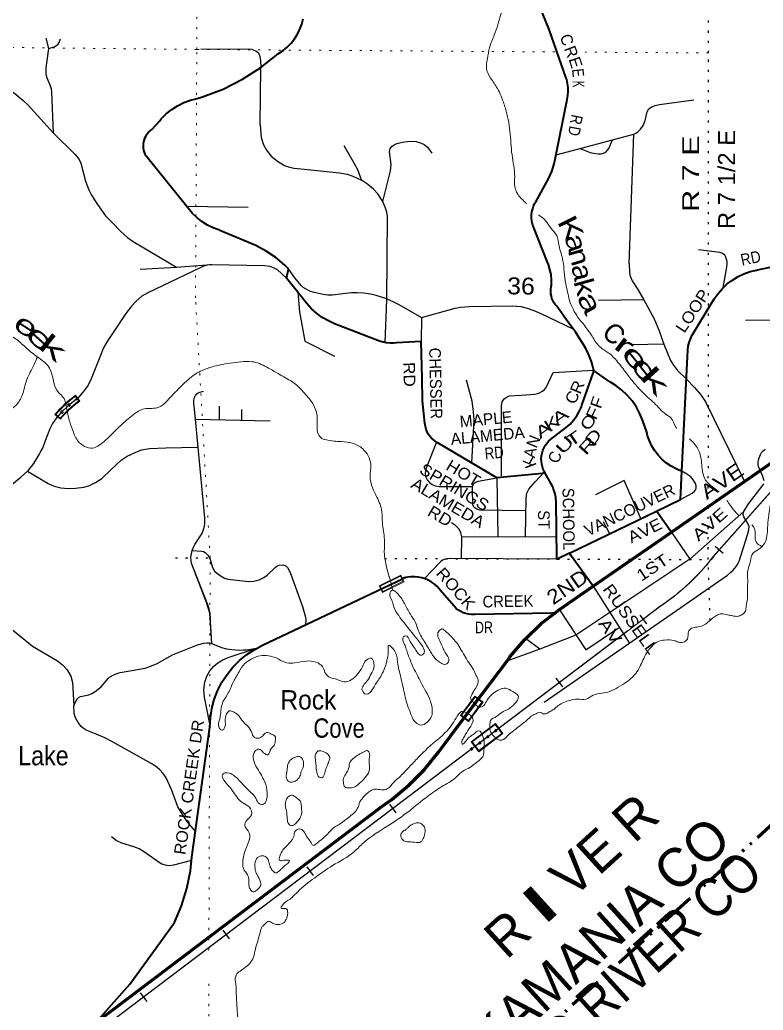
# Model space of a CAD drawing. Header units: feet. Extents: x -256679 to 5, y -731788 to -547785.
# Drawn here: x -231819 to -224136, y -664317 to -654081 of the extents above; entities that cross this region are included whole.
import ezdxf

# ---------------------------------------------------------------- set-up
doc = ezdxf.new("R2010")
doc.units = ezdxf.units.FT
doc.header["$LTSCALE"] = 70
doc.linetypes.add('DASH_DOUBLE_DOT', pattern=[9.2, 5, -1.2, 0.3, -1.2, 0.3, -1.2])
doc.linetypes.add('DOTTED', pattern=[1.5, 0.3, -1.2])
for name, color, linetype, lineweight in [('10', 7, 'DASH_DOUBLE_DOT', 70), ('17', 7, 'Continuous', 25), ('23', 7, 'Continuous', 70), ('26', 7, 'Continuous', 40), ('29', 7, 'Continuous', 25), ('31', 7, 'Continuous', 13), ('34', 7, 'Continuous', 25), ('39', 7, 'Continuous', 13), ('59', 7, 'Continuous', 13), ('6', 7, 'DOTTED', 25), ('61', 7, 'Continuous', 13), ('7', 7, 'DOTTED', 13)]:
    doc.layers.add(name, color=color, linetype=linetype, lineweight=lineweight)
for name, color, linetype in [('12', 7, 'Continuous'), ('27', 7, 'Continuous'), ('41', 7, 'Continuous')]:
    doc.layers.add(name, color=color, linetype=linetype)

msp = doc.modelspace()

# ---------------------------------------------------------------- linework, layer by layer
at = {"layer": '10'}
msp.add_line((-223936.63, -662299.07), (-230535.97, -668269.58), dxfattribs=at)
at = {"layer": '23'}
msp.add_line((-225084.19, -659375.21), (-223900.58, -658556.92), dxfattribs=at)
for points in [[(-226290.34, -660212.5), (-226242.56, -660175.46), (-225894.4, -659934.93), (-225084.19, -659375.21)], [(-231012.13, -664430.75), (-228077.67, -662209.81), (-227974.97, -662138.4), (-227797.48, -661992.39), (-227636.22, -661828.62), (-227492.97, -661648.9), (-227229.19, -661297.92), (-226759.83, -660673.42), (-226753.63, -660665.22), (-226600.72, -660484.39), (-226429.73, -660320.54), (-226290.34, -660212.5)]]:
    msp.add_lwpolyline(points, dxfattribs=at)
at = {"layer": '26'}
msp.add_line((-226138.43, -659592.61), (-225239.37, -659157.82), dxfattribs=at)
for points in [[(-225888.08, -657706.07), (-225893.88, -657682.46), (-225908.24, -657624.02), (-225936.87, -657544.54), (-225971.87, -657471.74), (-226071.31, -657311.54), (-226172.93, -657179.04), (-226270.61, -657040.77), (-226285.89, -657022.45), (-226299.18, -657002.64), (-226310.32, -656981.55), (-226319.2, -656959.41), (-226325.71, -656936.46), (-226329.79, -656912.96), (-226331.39, -656889.16), (-226330.49, -656865.32), (-226327.11, -656841.71), (-226322.62, -656823.1), (-226322.62, -656768.71), (-226328.3, -656714.63), (-226339.6, -656661.43), (-226356.4, -656609.71), (-226370.07, -656577.41), (-226511.73, -656221.62), (-226521.05, -656191.39), (-226527.17, -656160.35), (-226530, -656128.84), (-226529.53, -656097.21), (-226525.75, -656065.8), (-226518.71, -656034.96), (-226508.48, -656005.02), (-226495.18, -655976.32), (-226486.65, -655961.24), (-226353.68, -655724.95), (-226320.67, -655648.02), (-226295.88, -655568.05), (-226285.56, -655521.57), (-226163.36, -654905.85), (-226155.28, -654864.28), (-226151.58, -654822.09), (-226152.31, -654779.75), (-226157.47, -654737.72), (-226166.99, -654696.46), (-226171.11, -654682.98), (-226348.11, -654182.06), (-226524.33, -653745.35)], [(-226396.79, -658753.48), (-226417.87, -658768.57), (-226888.63, -658812.99), (-227505.7, -658448.29), (-227527.41, -658435.06), (-227547.72, -658419.58), (-227566.29, -658402.06), (-227582.93, -658382.69), (-227597.46, -658361.69), (-227609.71, -658339.29), (-227619.55, -658315.73), (-227631.89, -658249.16), (-227658.89, -658016.97), (-227661.48, -657783.22), (-227670.29, -657405.84), (-227927.4, -657419.08), (-227953.61, -657421.98), (-227991.21, -657422.79), (-228028.69, -657419.66), (-228065.64, -657412.62), (-228101.65, -657401.77), (-228565.77, -657222.53), (-228630.58, -657193.18), (-228694.06, -657156.15), (-228753.32, -657112.68), (-228807.71, -657063.25), (-228856.64, -657008.41), (-229046.36, -656770.64), (-229062.86, -656749.97), (-229056.52, -656720.64), (-229046.75, -656675.43), (-229042.01, -656653.5), (-229070.16, -656626.03), (-229079.5, -656616.92), (-229172.67, -656538.43), (-229273.53, -656470.1), (-229380.98, -656412.69), (-229751.24, -656257.28), (-229756.73, -656255.6), (-229820, -656232.19), (-229880.49, -656202.3), (-229937.52, -656166.26), (-229990.47, -656124.44), (-230038.76, -656077.33), (-230509.17, -655494.66), (-230512.08, -655489.86), (-230522.29, -655470.23), (-230530.39, -655449.65), (-230536.29, -655428.33), (-230539.93, -655406.51), (-230541.27, -655384.43), (-230540.3, -655362.33), (-230537.02, -655340.46), (-230531.48, -655319.05), (-230523.72, -655298.33), (-230513.84, -655278.54), (-230501.95, -655259.89), (-230488.17, -655242.58), (-230472.66, -655226.81), (-230455.59, -655212.75), (-230373.62, -655123.99), (-230356.96, -655104.93), (-230305.57, -655053.91), (-230249.13, -655008.54), (-230188.25, -654969.31), (-230123.6, -654936.67), (-230055.9, -654910.96), (-229985.88, -654892.47), (-229930.39, -654875.68), (-229718.99, -654796.24), (-229517.05, -654695.13), (-229326.78, -654573.46), (-229150.28, -654432.58), (-229145.35, -654429.7), (-229098.17, -654398.36), (-229054.53, -654362.27), (-229014.9, -654321.81), (-228979.72, -654277.44), (-228949.36, -654229.62), (-228924.17, -654178.9), (-228904.43, -654125.82), (-228890.33, -654070.97)], [(-224976.33, -658747.06), (-224915.24, -657492.55), (-224910.47, -657454.14), (-224901.71, -657416.45), (-224889.05, -657379.88), (-224872.65, -657344.83), (-224869.26, -657338.63), (-224641.71, -656964.92), (-224602.84, -656909.06), (-224558.34, -656857.58), (-224508.7, -656811.03), (-224454.47, -656769.92), (-224396.24, -656734.71), (-224334.65, -656705.78), (-224270.37, -656683.44), (-224204.1, -656667.95), (-224194.49, -656666.3), (-224064.4, -656635.43), (-223938.24, -656591.14), (-223881.41, -656564.56)], [(-226396.79, -658753.48), (-226402.6, -658741.21), (-226408.97, -658727.76), (-226418.39, -658700.92), (-226424.95, -658673.24), (-226428.58, -658645.02), (-226429.25, -658616.58), (-226426.94, -658588.23), (-226421.67, -658560.27), (-226413.52, -658533.01), (-226402.56, -658506.76), (-226388.91, -658481.8), (-226372.73, -658458.4), (-226354.19, -658436.81), (-226333.5, -658417.29), (-226333.19, -658417.03), (-226214.47, -658326.16), (-226171.07, -658294.53), (-226131.22, -658258.53), (-226095.35, -658218.57), (-226063.85, -658175.08), (-226037.07, -658128.53), (-226015.3, -658079.44), (-226009.32, -658062.96), (-225893.83, -657732.46), (-225888.08, -657706.07)], [(-224976.33, -658747.06), (-225007.94, -658734.02), (-225036.73, -658722.14), (-225087.91, -658694.45), (-225135.91, -658661.56), (-225180.22, -658623.83), (-225220.33, -658581.68), (-225255.82, -658535.57), (-225286.3, -658486), (-225311.43, -658433.51), (-225330.93, -658378.69), (-225340.43, -658342.35), (-225380.32, -658225.23), (-225410.11, -658153.13), (-225447.27, -658084.54), (-225491.4, -658020.21), (-225542.01, -657960.84), (-225598.54, -657907.09), (-225660.39, -657859.55), (-225721.73, -657821.55), (-225860.09, -657725.5), (-225888.08, -657706.07)], [(-226138.43, -659592.61), (-226245.22, -659644.25), (-226267.5, -659655.03), (-226267.79, -659631.34), (-226274.65, -659070.09), (-226279.7, -659018.99), (-226290.06, -658968.69), (-226305.63, -658919.76), (-226310.15, -658908.21), (-226375.66, -658791.21), (-226396.79, -658753.48)], [(-225239.37, -659157.82), (-224990.47, -659037.45), (-224976.33, -658747.06)], [(-225084.19, -659375.21), (-225097.08, -659357.16), (-225220.7, -659183.97), (-225239.37, -659157.82)], [(-225894.4, -659934.93), (-225904.79, -659920.35), (-226119.27, -659619.49), (-226138.43, -659592.61)], [(-231012.13, -664430.75), (-230978.15, -664380.75), (-230683.58, -664047.14), (-230221.83, -663409.69), (-230147.75, -663237.94), (-230092.02, -663059.4), (-230055.27, -662876), (-230040.29, -662734.89), (-229853.95, -661392.01), (-229849.06, -661295.01), (-229834.05, -661199.05), (-229809.1, -661105.19), (-229774.48, -661014.45), (-229730.55, -660927.83), (-229677.82, -660846.27), (-229616.85, -660770.67), (-229548.31, -660701.86), (-229472.95, -660640.59), (-229391.6, -660587.53), (-229309.91, -660545.42), (-227864.58, -659858.64)], [(-226290.34, -660212.5), (-226320.45, -660213.04), (-227116.48, -660227.32), (-227126.94, -660227.88), (-227155.02, -660227.38), (-227182.9, -660223.95), (-227210.26, -660217.62), (-227236.81, -660208.47), (-227262.26, -660196.59), (-227286.33, -660182.11), (-227308.75, -660165.2), (-227474.82, -659973.81), (-227484.43, -659961.72), (-227509.11, -659935.04), (-227536.45, -659911.08), (-227566.13, -659890.11), (-227597.85, -659872.36), (-227631.25, -659858.02), (-227665.96, -659847.25), (-227701.61, -659840.17), (-227737.81, -659836.86), (-227774.15, -659837.34), (-227810.24, -659841.63), (-227829.82, -659844.96), (-227837.57, -659846.93), (-227845.69, -659849.66), (-227864.58, -659858.64)]]:
    msp.add_lwpolyline(points, dxfattribs=at)
at = {"layer": '29'}
for p, q in [((-229419.57, -654389.11), (-229948.01, -654383.53)), ((-229336.04, -655164.49), (-229327.83, -654570.59)), ((-226276.69, -655477.59), (-225471.87, -655263.01)), ((-225520.21, -656603.29), (-225471.87, -655263.01)), ((-225732.49, -655412.58), (-225732.12, -655412.29)), ((-230090.7, -656005.17), (-229457.68, -656017.98)), ((-225369.07, -656975.7), (-225840.02, -656980.61)), ((-227667.51, -657157.08), (-227670.29, -657405.84)), ((-224318.82, -657183.66), (-223883.53, -657179.64)), ((-225164.55, -657433.52), (-225493.67, -657440.57)), ((-226842.1, -658793.79), (-226840.14, -658065.47)), ((-224326.65, -658856.95), (-224726.6, -658040.83)), ((-229756.73, -658213.52), (-229756.04, -658073.08)), ((-229524.24, -658218.38), (-229525.93, -658107.48)), ((-229907.52, -659227.08), (-230004.89, -658206.93)), ((-230003.49, -658206.96), (-229231.2, -658225.36)), ((-227511.14, -658445.07), (-227612.83, -658697.09)), ((-226888.63, -658812.99), (-226877.38, -659421.65)), ((-227484.36, -658904.16), (-227141.37, -658903.43)), ((-226593.28, -659420.82), (-226585.68, -659025.33)), ((-227071.63, -659146.65), (-226589.91, -659151.25)), ((-224895.84, -659655.37), (-224337.51, -659162.47)), ((-224318.18, -659133.99), (-224320.18, -659133.96)), ((-225719.82, -659392.68), (-225786.4, -659270.87)), ((-227249.91, -659422.75), (-226272.1, -659419.87)), ((-226270.22, -659656.34), (-227381.14, -659649.83)), ((-229876.48, -660127.75), (-230022.38, -659757.56)), ((-226401.41, -661131.6), (-224503.92, -659818.75)), ((-225886.97, -659945.35), (-225520.48, -660518.41)), ((-229833.28, -660525.59), (-229847.02, -660300.6)), ((-226443.35, -660586.87), (-226786.37, -660708.74))]:
    msp.add_line(p, q, dxfattribs=at)
for points in [[(-231470.6, -655250.97), (-231487.47, -654824.8), (-231493.27, -654797.37), (-231506.45, -654757.29), (-231538.07, -654683.44), (-231546.51, -654639.14), (-231548.62, -654577.96), (-231519.12, -654376.19), (-231548.09, -654269.93)], [(-231519.12, -654376.19), (-231457.42, -654356.43), (-231448.99, -654352.21), (-231436.34, -654343.78), (-231423.69, -654332.17), (-231412.09, -654315.29), (-231400.49, -654277.32)], [(-232446.51, -654390.93), (-232174.84, -654668.68), (-232126.34, -654708.76), (-232056.76, -654750.96), (-231961.88, -654784.71), (-231926.04, -654803.7), (-231871.22, -654841.67), (-231784.77, -654913.41), (-231732.06, -654961.93), (-231470.6, -655250.97)], [(-229419.57, -654389.11), (-229379.49, -654401.81), (-229353.13, -654422.9), (-229339.42, -654458.77), (-229332.04, -654503.08), (-229327.83, -654570.59)], [(-225471.87, -655263.01), (-225453.43, -655253.1), (-225431.29, -655238.33), (-225402.83, -655209.84), (-225391.23, -655195.08), (-225377.52, -655172.93), (-225356.44, -655121.23), (-225335.36, -655030.51), (-225318.49, -655002.04), (-225303.73, -654989.38), (-225286.86, -654979.88), (-225253.12, -654967.23), (-225208.85, -654956.67), (-224852.51, -654908.15)], [(-229336.04, -655164.49), (-229329.93, -655260.47), (-229325.72, -655298.44), (-229300.41, -655372.28), (-229268.79, -655429.25), (-229220.29, -655488.32), (-229157.04, -655541.06), (-229083.24, -655585.37), (-229032.63, -655604.36), (-228984.14, -655612.8), (-228811.24, -655631.78), (-228516.05, -655661.32), (-228435.93, -655676.09), (-228379, -655695.08), (-228286.41, -655738.93)], [(-231470.6, -655250.97), (-231251.85, -655470.38), (-231210.73, -655518.91), (-231188.59, -655563.21), (-231142.21, -655748.87), (-231107.41, -655837.48), (-231080, -655892.33), (-231015.7, -655989.38), (-230932.41, -656105.42), (-230863.89, -656175.04), (-230774.27, -656267.87), (-230704.69, -656331.16), (-230648.82, -656373.35), (-230199.98, -656636.42)], [(-228286.41, -655738.93), (-228322.07, -655638.12), (-228362.13, -655562.17), (-228467.56, -655382.84)], [(-228067.91, -655959.73), (-227986.82, -655642.34), (-227980.49, -655576.93), (-227999.47, -655444.02), (-227991.04, -655412.37), (-227969.95, -655387.06), (-227938.32, -655365.96), (-227908.81, -655355.41), (-227843.44, -655340.64), (-227780.19, -655336.42), (-227723.26, -655338.53), (-227676.87, -655351.19), (-227638.92, -655370.18), (-227607.29, -655397.61), (-227560.9, -655458.79)], [(-226028.58, -655411.44), (-225925.74, -655450.35), (-225869.33, -655463.02), (-225836.65, -655465.13), (-225809.77, -655465.12), (-225784.99, -655459.86), (-225763.38, -655448.24), (-225743.88, -655429.26), (-225731.75, -655410.27), (-225694.41, -655322.34)], [(-228067.91, -655959.73), (-228119.66, -655880.74), (-228163.93, -655832.21), (-228225.08, -655779.47), (-228286.41, -655738.93)], [(-228020.69, -656113.1), (-228026.88, -656068.51), (-228039.53, -656028.42), (-228067.91, -655959.73)], [(-228041.74, -657416.94), (-228027.2, -656973.77), (-228020.69, -656113.1)], [(-224549.17, -656848.27), (-224510.91, -656638.15), (-224507.75, -656603.34), (-224509.86, -656579.07), (-224515.13, -656557.98), (-224522.51, -656534.77), (-224534.11, -656514.73), (-224544.65, -656503.12), (-224562.57, -656491.52), (-224582.6, -656484.14), (-224806.1, -656456.71)], [(-229834.26, -656608.87), (-229881.85, -656618.09), (-229918.75, -656627.59), (-229947.74, -656639.19), (-230036.29, -656681.38), (-230495.95, -656900.79), (-230559.73, -656937.72), (-230618.24, -656989.4), (-230665.16, -657041.1), (-230723.67, -657115.99), (-230917.12, -657403.98), (-230955.6, -657470.43), (-231014.64, -657618.11), (-231082.11, -657791.11), (-231113.21, -657857.57), (-231149.58, -657909.25), (-231221.27, -657989.42)], [(-230574.91, -656659.17), (-230199.98, -656636.42), (-229843.35, -656608.6)], [(-229843.35, -656608.6), (-229286.71, -656619.15), (-229236.1, -656627.59), (-229193.93, -656642.35), (-229160.2, -656661.34), (-229062.86, -656749.97)], [(-225520.21, -656603.29), (-225518.78, -656690.89), (-225510.34, -656728.86), (-225489.26, -656779.5), (-225430.22, -656868.11), (-225369.07, -656975.7)], [(-228026.89, -656963.04), (-228135.47, -656929.28), (-228195.56, -656916.62), (-228265.14, -656906.07), (-228331.56, -656901.85), (-228391.65, -656903.96), (-228480.21, -656913.45), (-228586.69, -656927.17), (-228635.18, -656927.17), (-228683.68, -656920.84), (-228777.51, -656898.69), (-228822.84, -656883.92), (-228860.79, -656865.99), (-228890.31, -656845.94), (-228912.45, -656825.9), (-228977.82, -656746.78), (-229042.01, -656653.5)], [(-228946.17, -656896.21), (-228928.58, -657097.35), (-228874.23, -657401.35), (-228568.19, -657557.57)], [(-228026.89, -656963.04), (-227963.63, -656991.52), (-227903.54, -657022.11), (-227667.51, -657157.08)], [(-227667.51, -657157.08), (-227321.06, -657060.09), (-227264.13, -657049.54), (-227173.46, -657045.32), (-226722.24, -657036.88), (-226640.01, -657045.32), (-226576.76, -657060.09), (-226507.18, -657085.41), (-226435.49, -657117.06), (-226102.35, -657275.29)], [(-225369.07, -656975.7), (-225261.54, -657171.91), (-225210.94, -657296.39), (-225164.55, -657433.52)], [(-225164.55, -657433.52), (-225093.92, -657600.19), (-225062.29, -657648.71), (-225020.12, -657703.57), (-224931.56, -657790.07)], [(-226379.04, -657879.47), (-226307.83, -657724.29), (-225889.64, -657703.17)], [(-227146.55, -658659.67), (-227122.84, -658219.41), (-227129.17, -658130.8), (-227143.93, -658023.21), (-227202.97, -657805.9)], [(-224931.56, -657790.07), (-224845.65, -657879.73), (-224781.34, -657956.74), (-224726.6, -658040.83)], [(-230004.89, -658206.93), (-230022.04, -658040.07), (-230022.04, -658010.54), (-230014.66, -657985.22), (-230002.01, -657962.01), (-229988.31, -657947.24), (-229974.6, -657935.64), (-229958.79, -657928.26), (-229920.83, -657917.71)], [(-226840.14, -658065.47), (-226832.93, -658028.48), (-226813.42, -657998.94), (-226782.32, -657976.79), (-226758.6, -657967.3), (-226636.31, -657960.97), (-226497.15, -657948.31), (-226453.4, -657937.76), (-226417.02, -657918.77), (-226395.42, -657901.89), (-226379.04, -657879.47)], [(-231221.27, -657989.42), (-231315.63, -658066.44), (-231391.54, -658138.17), (-231440.03, -658193.03), (-231480.62, -658253.15), (-231509.61, -658306.95), (-231558.11, -658433.54), (-231582.88, -658499.99), (-231600.8, -658536.91), (-231615.04, -658564.34), (-231678.29, -658667.72), (-231741.58, -658746.21)], [(-231741.58, -658746.21), (-231527, -658874.47), (-231463.74, -658899.79), (-231394.16, -658916.67), (-231320.36, -658923), (-231242.35, -658920.89), (-231158.01, -658910.34), (-231107.4, -658895.57), (-231037.82, -658863.93), (-230972.46, -658821.73), (-230875.47, -658728.9), (-230772.15, -658631.85), (-230708.9, -658591.77), (-230628.78, -658551.68), (-230561.3, -658526.37), (-230479.07, -658511.6), (-230310.39, -658503.16), (-229985.68, -658498.94)], [(-224124.56, -658843.9), (-224143.53, -658789.04), (-224183.59, -658696.21), (-224188.34, -658679.34), (-224188.34, -658657.18), (-224186.23, -658628.7), (-224179.38, -658607.6), (-224165.14, -658572.79), (-224153.55, -658553.81), (-224141.42, -658540.09), (-224115.59, -658516.89)], [(-232118.1, -659105.63), (-232102.62, -659036.93), (-232086.8, -659001.06), (-232074.15, -658982.07), (-232052.01, -658960.98), (-232025.66, -658944.1), (-231964.51, -658917.73), (-231922.34, -658895.57), (-231884.39, -658868.15), (-231806.37, -658804.85), (-231741.58, -658746.21)], [(-227612.83, -658697.09), (-227622.56, -658726.81), (-227628.88, -658766.89), (-227626.77, -658800.65), (-227609.91, -658835.46), (-227586.71, -658863.94), (-227557.19, -658885.04), (-227527.67, -658898.75), (-227484.36, -658904.16)], [(-226585.68, -659025.33), (-226577.8, -658972.6), (-226558.82, -658930.4), (-226493.46, -658854.45), (-226396.79, -658753.48)], [(-224990.47, -659037.45), (-224870.43, -658972.58), (-224847.24, -658953.59), (-224832.48, -658936.71), (-224827.2, -658918.78), (-224828.26, -658895.57), (-224834.58, -658872.37), (-224845.13, -658854.43), (-224867.27, -658824.9), (-224885.19, -658804.85), (-224924.2, -658776.37), (-224976.33, -658747.06)], [(-227141.37, -658903.43), (-227132.86, -658883.98), (-227115.99, -658867.11), (-227101.23, -658856.56), (-227083.31, -658849.17), (-226888.63, -658812.99)], [(-225400.48, -659235.14), (-225574.52, -658843.33), (-225870.58, -658988.55)], [(-224503.92, -659818.75), (-224469.29, -659790.12), (-224447.16, -659767.97), (-224415.53, -659732.1), (-224396.55, -659702.56), (-224383.9, -659677.25), (-224297.45, -659405.09), (-224284.27, -659353.4), (-224282.69, -659318.59), (-224287.44, -659300.65), (-224305.89, -659270.07), (-224337.51, -659217.32), (-224343.31, -659193.06), (-224341.2, -659178.29), (-224337.51, -659162.47), (-224289.02, -659084.41), (-224147.75, -658900.86), (-224129.83, -658875.55)], [(-227071.63, -659146.65), (-227094.91, -659139.26), (-227117.57, -659124.5), (-227129.7, -659110.78), (-227136.55, -659090.74), (-227140.77, -658932.51), (-227141.37, -658903.43)], [(-232118.1, -659105.63), (-232163.76, -659393.48), (-232185.9, -659465.21), (-232221.74, -659566.48), (-232307.14, -659773.23), (-232318.73, -659821.76), (-232325.06, -659889.27), (-232320.84, -659942.01), (-232299.76, -660005.3), (-232248.1, -660089.69), (-232225.96, -660119.23), (-232142.68, -660186.74), (-231687.24, -660553.84), (-231430, -660705.74), (-231377.29, -660745.82), (-231328.8, -660798.57), (-231292.95, -660863.97), (-231273.97, -660929.37), (-231260.25, -661168.84)], [(-230036.88, -659566.68), (-230024.67, -659532.72), (-230012.02, -659504.24), (-229939.28, -659392.42), (-229927.68, -659369.21), (-229917.14, -659336.51), (-229909.76, -659313.3), (-229906.6, -659281.66), (-229907.52, -659227.08)], [(-227254.1, -659650.89), (-227249.91, -659422.75), (-227260.43, -659382.95), (-227267.81, -659363.96), (-227281.51, -659342.86), (-227298.38, -659323.88), (-227317.36, -659307), (-227358.47, -659280.63)], [(-225079.23, -659382.16), (-224895.84, -659655.37), (-226071.09, -660441.52)], [(-229833.28, -660525.59), (-229854.42, -660212.05), (-229888.16, -660104.45), (-230042.08, -659707.82), (-230048.92, -659675.13), (-230050.51, -659633.98), (-230036.88, -659566.68)], [(-230036.88, -659566.68), (-229936.65, -659572.8), (-229920.3, -659577.02), (-229902.92, -659587.56), (-229877.62, -659612.88), (-229865.48, -659631.88), (-229848.1, -659667.73), (-229829.12, -659741.58), (-229805.93, -659779.55), (-229759.54, -659817.53), (-229704.72, -659851.28), (-229668.87, -659861.83), (-229451.7, -659885.04), (-229398.99, -659880.82), (-229344.17, -659868.16), (-229295.67, -659844.95), (-229261.93, -659821.75), (-229181.81, -659741.58), (-229160.73, -659722.59), (-229137.53, -659716.26), (-229099.58, -659712.04), (-229070.06, -659724.7), (-229051.08, -659739.47), (-229025.78, -659794.32), (-228897.16, -660144.54), (-228867.64, -660254.24), (-228863.43, -660281.67), (-228865.54, -660330.2)], [(-227381.14, -659649.83), (-227424.36, -659656.16), (-227450.72, -659666.7), (-227472.86, -659683.58), (-227638.37, -659853.42)], [(-226242.37, -660178.51), (-225967.62, -660591.94), (-225630.12, -660363.5)], [(-231260.25, -661168.84), (-231230.75, -661102.37), (-231211.77, -661083.39), (-231192.79, -661074.95), (-231106.34, -661055.96), (-231074.72, -661043.3), (-231038.87, -661022.2), (-230973.51, -660971.57), (-230908.15, -660891.4), (-230891.28, -660874.52), (-230847, -660849.2), (-230806.94, -660834.44), (-230781.64, -660826), (-230661.45, -660807.01), (-230524.4, -660781.69), (-230456.93, -660758.48), (-230400, -660733.17), (-230241.86, -660644.56), (-230104.81, -660587.59), (-229982.52, -660541.18), (-229917.15, -660524.3), (-229887.1, -660520.08), (-229862.33, -660520.08), (-229826.49, -660528.52)], [(-229826.49, -660528.52), (-229733.18, -660567.55), (-229683.63, -660580.21), (-229626.7, -660589.7), (-229553.96, -660593.92), (-229508.63, -660592.87), (-229472.78, -660590.76), (-229371.57, -660575.99)], [(-226071.09, -660441.52), (-226443.35, -660586.87), (-226591.27, -660475.34)], [(-229849.93, -661392.09), (-229910.82, -661082.33), (-229917.14, -661006.38), (-229908.71, -660926.21), (-229887.62, -660865.03), (-229856, -660810.18), (-229813.83, -660761.65), (-229773.77, -660727.89), (-229721.05, -660696.25), (-229666.23, -660670.93), (-229371.57, -660575.99)], [(-230001.89, -662468.65), (-230090.04, -662367.18), (-230149.07, -662276.46), (-230184.92, -662213.17), (-230250.28, -662035.95), (-230305.1, -661915.69), (-230338.84, -661869.28), (-230376.79, -661829.19), (-230416.85, -661795.44), (-230463.24, -661765.9), (-230861.75, -661542.27), (-230941.87, -661502.18), (-231030.43, -661464.21), (-231133.74, -661424.12), (-231165.37, -661403.02), (-231184.35, -661386.15), (-231215.97, -661341.84), (-231245.49, -661293.32), (-231256.04, -661251.12), (-231260.25, -661168.84)], [(-230044.8, -662768.58), (-230230.25, -662818.68), (-230274.53, -662822.9), (-230314.59, -662818.68), (-230352.54, -662806.02), (-230390.49, -662784.92), (-230470.62, -662725.85), (-230542.3, -662675.21), (-230586.58, -662649.9), (-230641.4, -662628.8), (-230765.81, -662590.82), (-230822.73, -662563.4), (-230871.23, -662525.42)]]:
    msp.add_lwpolyline(points, dxfattribs=at)
at = {"layer": '29', "linetype": 'DOTTED', "lineweight": 100}
msp.add_arc((-230555.05, -658913.58), 1138.09, 125.84889, 140.11719, dxfattribs=at)
at = {"layer": '29'}
msp.add_arc((-230311.97, -660290.92), 465.06, 358.80735, 20.54, dxfattribs=at)
at = {"layer": '31'}
for p, q in [((-231243.71, -657960.82), (-231199.43, -658021.36)), ((-231245.45, -657971.98), (-231210.62, -658019.6)), ((-231399.66, -658207.94), (-231457.08, -658159.7)), ((-231400.63, -658196.67), (-231445.8, -658158.72))]:
    msp.add_line(p, q, dxfattribs=at)
for radius, start, end in [(1175.59, 125.8489, 140.1172), (1167.59, 126.24961, 139.72058), (1108.59, 126.25318, 139.70753), (1100.59, 125.84889, 140.11719)]:
    msp.add_arc((-230555.05, -658913.58), radius, start, end, dxfattribs=at)
at = {"layer": '34', "lineweight": 13}
for p, q in [((-223869.19, -658743.1), (-224650.7, -659625.38)), ((-225198.41, -660140.83), (-231064.98, -664575.73)), ((-227153.81, -661541.59), (-226904.58, -661353.76)), ((-227075.56, -661645.41), (-227153.81, -661541.59))]:
    msp.add_line(p, q, dxfattribs=at)
at = {"layer": '34'}
for p, q in [((-224631.87, -659519.5), (-224549.07, -659592.84)), ((-225410.22, -660233.88), (-225343.51, -660322.12)), ((-226277.94, -660886.57), (-226211.24, -660974.81)), ((-227999.4, -662187.93), (-227932.7, -662276.17)), ((-228853.14, -662836.6), (-228786.44, -662924.83)), ((-229720.86, -663489.29), (-229654.16, -663577.52)), ((-230574.6, -664137.96), (-230507.9, -664226.19))]:
    msp.add_line(p, q, dxfattribs=at)
for points in [[(-223900.82, -658782.58), (-224649.85, -659626.08), (-224674.94, -659658.4), (-224700.65, -659690.01), (-224726.92, -659721.18), (-224753.72, -659752.26), (-224781.1, -659782.58), (-224808.9, -659812.29), (-224837.21, -659841.9), (-224866.13, -659870.76), (-224895.45, -659899), (-224925.49, -659926.99), (-224955.78, -659954.19), (-224986.45, -659981.1), (-225017.87, -660007.45), (-225049.57, -660033), (-225081.81, -660058.12), (-225114.27, -660082.76), (-225147.5, -660106.85), (-225180.8, -660130.27), (-225197.77, -660141.73), (-225370.44, -660272.26)], [(-225535.58, -660397.1), (-231064.29, -664576.59)]]:
    msp.add_lwpolyline(points, dxfattribs=at)
at = {"layer": '34', "lineweight": 13}
msp.add_lwpolyline([(-227142.6, -661543.16), (-226906.15, -661364.96), (-226837.53, -661456), (-227073.98, -661634.21)], close=True, dxfattribs=at)
msp.add_lwpolyline([(-227075.56, -661645.41), (-226826.34, -661457.58), (-226904.58, -661353.76)], dxfattribs=at)
msp.add_arc((-226507.02, -658201.59), 2339.46, 304.01185, 322.51211, dxfattribs=at)
at = {"layer": '34', "linetype": 'DOTTED', "lineweight": 100}
msp.add_arc((-256167.03, -622782.99), 48477.8, 306.75735, 307.24799, dxfattribs=at)
at = {"layer": '39'}
msp.add_line((-227988.65, -659874.52), (-227966.68, -659972.46), dxfattribs=at)
for points in [[(-226579.21, -655983.04), (-226589.23, -655973.36), (-226652.23, -655909.98), (-226702.38, -655804.71), (-226704.42, -655702.34), (-226732.2, -655477.09), (-226753.58, -655231.89), (-226801.18, -654994.23), (-226844.97, -654871.02), (-226883.55, -654790.04), (-226953.72, -654682.38), (-226996.08, -654589.28), (-226986.05, -654485.13), (-226963.68, -654365.16), (-226915.03, -654235.65), (-226878.96, -654133.99), (-226844.59, -654016.25), (-226806.44, -653910.62), (-226762.62, -653823.16), (-226715.94, -653691.6), (-226742.87, -653630.9), (-226784.57, -653608.05), (-226889.15, -653620.14), (-226915.08, -653611.63), (-226963.14, -653606.71), (-227029.38, -653607.48), (-227113.67, -653607.91), (-227187.58, -653590.47), (-227254.98, -653547.07), (-227341.35, -653447.14), (-227451.41, -653326.69), (-227556.96, -653180.25), (-227670.73, -653043.68), (-227779.2, -652945.34), (-227831.86, -652866.1), (-227884.68, -652794.88), (-227945.32, -652713.49), (-228018.23, -652643.9), (-228135.62, -652591.54), (-228263.42, -652559.05), (-228389.19, -652524.59), (-228524.9, -652485.93), (-228644.37, -652437.55), (-228777.27, -652356.81), (-228919.77, -652253.81), (-228948.18, -652233.87)], [(-234693.28, -652472.78), (-234576, -652531.16), (-234534.65, -652676.4), (-234525.85, -652845.11), (-234530.28, -652971.44), (-234536.76, -653099.74), (-234526.65, -653200.25), (-234464.35, -653299.74), (-234399.62, -653377.19), (-234312.63, -653445.04), (-234231.19, -653488.7), (-234164.68, -653578.23), (-234153.57, -653730.93), (-234111.17, -653822.02), (-234047.21, -653835.26), (-234007.56, -653860.08), (-233974.61, -653920.89), (-233982.48, -654121.39), (-233966.28, -654218.01), (-233913.23, -654277.19), (-233831.8, -654320.85), (-233764.17, -654352.21), (-233668.34, -654482.42), (-233598.17, -654590.08), (-233493.86, -654696.37), (-233420.64, -654749.91), (-233334.57, -654865.9), (-233287.08, -655005.23), (-233235.7, -655150.67), (-233204.95, -655325.81), (-233163.56, -655469.04), (-233068.62, -655541.05), (-233047.67, -655703.97), (-233085.39, -655891.87), (-233070.92, -656078.75), (-232994.23, -656160.45), (-232894.47, -656190.4), (-232819.94, -656280.09), (-232794.52, -656419.01), (-232738.62, -656538.44), (-232702.01, -656617.38), (-232685.5, -656697.95), (-232574.9, -656894.65), (-232520.46, -656985.96), (-232328.62, -657132.02), (-232109.85, -657234.43), (-231998.71, -657298.71), (-231838.04, -657396.03), (-231739.39, -657484.15), (-231622.74, -657574.63), (-231512.41, -657681.03), (-231418.93, -657933.59), (-231369.71, -657982.67), (-231345.1, -658041.02)], [(-225031.89, -658305), (-225042.35, -658285.73), (-225086.83, -658198.62), (-225140.26, -658159.49), (-225205.38, -658102.09), (-225262.4, -658040.83), (-225331.45, -657979.34), (-225390.55, -657922.05), (-225469.17, -657836.31), (-225553.38, -657728.39), (-225649.36, -657606.2), (-225726.17, -657530.52), (-225827.13, -657458.4), (-225905.32, -657350.59), (-225991.31, -657230.6), (-226073.48, -657120.71), (-226129.5, -657007.3), (-226155.65, -656906.48), (-226175.83, -656807.78), (-226193.54, -656685.06), (-226205.38, -656570.46), (-226246.55, -656415.19), (-226270.62, -656310.4), (-226327.41, -656237.11), (-226393.91, -656147.57), (-226457.71, -656097.03)], [(-231637.66, -657565.7), (-231672.23, -657643.93), (-231713.89, -657723.41), (-231760.34, -657842.93), (-231813.57, -658002.45), (-231897.67, -658097.19), (-232087.66, -658167.87), (-232254, -658261.07), (-232459.11, -658387.65), (-232606.28, -658423.02), (-232778.06, -658381.68), (-232887.85, -658351.54), (-233005.59, -658317.23), (-233085.98, -658323.75), (-233120.17, -658350.16)], [(-231345.1, -658041.02), (-231308.02, -658218.59), (-231271.95, -658325.61), (-231211.96, -658441.1), (-231168.52, -658478.03), (-231086.82, -658507.65), (-230949.06, -658440), (-230805.9, -658300.22), (-230683.42, -658192.16), (-230531.16, -658100.7), (-230402.55, -658091.07), (-230261.98, -657981.34), (-230133.02, -657849.32), (-230061.53, -657784.44), (-229935.58, -657704.53), (-229828.49, -657666.41), (-229749.88, -657647.81), (-229536.55, -657615.69), (-229422.13, -657613.82), (-229268.67, -657668.86), (-229109.89, -657760.12), (-228969.08, -657847.03), (-228880.51, -657936.97), (-228780.63, -658065.25), (-228745.37, -658214.39), (-228736.11, -658359.04), (-228696.91, -658407.93), (-228635.04, -658425.14), (-228554.99, -658436.67), (-228496.86, -658439.76), (-228380.78, -658455.98), (-228275.54, -658514.13), (-228192.37, -658676.21), (-228198.85, -658804.51), (-228147.96, -658976.01), (-228084.62, -659125.68), (-228069.92, -659300.52), (-228049.16, -659473.47), (-228051.78, -659609.86), (-228024.39, -659750.83), (-228003.83, -659829.47), (-227987.82, -659876.99)], [(-224591.18, -658960.26), (-224611.52, -658943.9), (-224700.48, -658874.02), (-224739.63, -658823.12), (-224771.08, -658684.08), (-224781.53, -658601.62), (-224809.96, -658514.81), (-224898.93, -658410.51)], [(-223997.74, -659012.66), (-224043.63, -659048.84), (-224071.71, -659152.65), (-224081.09, -659222.71), (-224091.23, -659332.87), (-224096.78, -659413.03), (-224122.4, -659492.81), (-224185.82, -659555.83), (-224244.8, -659596.86), (-224268.29, -659670.66), (-224296.64, -659788.52), (-224296.18, -659868.79), (-224298.11, -659969.08), (-224299.88, -660061.34), (-224311.45, -660141.39), (-224320.48, -660193.39), (-224383.63, -660242.37), (-224389.69, -660244.26), (-224459.82, -660238.93), (-224503.8, -660230.08), (-224567.8, -660218.85), (-224620.34, -660237.93), (-224695.71, -660296.72), (-224744.59, -660333.93), (-224807.2, -660354.83), (-224863.56, -660363.8), (-224904.34, -660397.15), (-224920, -660481.13), (-224964.78, -660514.4), (-225014.9, -660511.46), (-225056.75, -660496.63), (-225154.97, -660490.78), (-225213.37, -660501.72), (-225288.67, -660556.5), (-225354.68, -660649.57), (-225419.45, -660782.79), (-225466.93, -660852.13), (-225542.5, -660920.94), (-225633.93, -660979.42), (-225723.04, -661021.9), (-225801.66, -661040.49), (-225892.35, -661060.87), (-225967.42, -661103.6), (-226055.69, -661101.95), (-226132.18, -661114.56), (-226255.63, -661168.44), (-226298.53, -661207.23)], [(-224384.64, -659208.88), (-224442.78, -659143.7), (-224505.32, -659056.25), (-224510.4, -659049.29)], [(-224219.26, -659416.76), (-224229.72, -659334.29), (-224252.1, -659300.51)], [(-224219.26, -659416.76), (-224217.99, -659448.85), (-224204.7, -659482.07), (-224148.74, -659523.8)], [(-227699.64, -660499.32), (-227738.76, -660446.42), (-227793.65, -660379.17), (-227850.48, -660307.88), (-227903.33, -660238.67), (-227953.75, -660147.44), (-227966.83, -660097.03), (-227993.68, -660032.32), (-227976.59, -659978.46), (-227909.12, -660017.85), (-227842.73, -660113.4), (-227782.66, -660224.88), (-227734.02, -660304.04), (-227699.64, -660394.98), (-227633.71, -660514.6), (-227596.76, -660575.49), (-227536.34, -660668.92), (-227508.84, -660699.53), (-227469.22, -660726.35), (-227417.33, -660741.37), (-227384.51, -660703.86), (-227423.01, -660618.87), (-227448.12, -660568.24), (-227473.08, -660509.58), (-227494.22, -660461.03), (-227497.38, -660416.83), (-227466.6, -660381.28), (-227450.44, -660375.57), (-227440.52, -660381.77), (-227408.93, -660408.45), (-227347.9, -660469.79), (-227288.99, -660537.1)], [(-229275.33, -661982.72), (-229341.1, -661855.08), (-229389.67, -661771.91), (-229406.07, -661685.32), (-229391.18, -661641.46), (-229348.59, -661618.18), (-229299.13, -661655.22), (-229255.39, -661676.1), (-229238.91, -661654.34), (-229226.18, -661618.46), (-229199.57, -661590.87), (-229178.47, -661537.09), (-229183.48, -661484.82), (-229221.17, -661462.05), (-229267.04, -661447.14), (-229330.23, -661498.13), (-229392.45, -661498.97), (-229429.29, -661432.07), (-229523.42, -661317.94), (-229552.74, -661277.26), (-229578.36, -661252.7), (-229622.03, -661227.81), (-229656.05, -661223.16), (-229670.32, -661234.93), (-229695.9, -661312.7), (-229699.33, -661386.88), (-229730.11, -661422.42), (-229751.91, -661407.97), (-229765.26, -661371.6), (-229747.48, -661281.64), (-229737.76, -661193.54), (-229716.35, -661123.71), (-229664.5, -661036.39), (-229610.07, -660919.03), (-229554.02, -660821.76), (-229494.15, -660734.59), (-229429.07, -660689.66), (-229336.06, -660653.28), (-229247.8, -660654.93), (-229169.95, -660676.46), (-229060.55, -660726.66), (-228978.26, -660726.19), (-228857.52, -660708.39), (-228759.38, -660718.25), (-228709.77, -660747.27), (-228692.02, -660763.66), (-228665.14, -660826.36), (-228606, -660881.64), (-228546.09, -660896.81), (-228466.35, -660924.39), (-228393.71, -660903.68), (-228330.37, -660844.67), (-228278.71, -660767.38), (-228245.42, -660705.8), (-228188.71, -660678.77), (-228158.08, -660755.59), (-228187.83, -660841.32), (-228229.33, -660912.77), (-228281.37, -661010.12), (-228240.02, -661051.02), (-228164.52, -660986.22), (-228135.48, -660936.6), (-228098.33, -660883.12), (-228065, -660819.54), (-228037.61, -660751.83), (-228024.49, -660695.89), (-228010.95, -660617.89), (-228005.55, -660545.76), (-227948.38, -660599), (-227914.59, -660720.02), (-227881.49, -660877.15), (-227853.71, -660998.06), (-227812.74, -661163.36), (-227776.4, -661256.34), (-227716.06, -661353.78), (-227656.15, -661368.95), (-227601.26, -661331.85), (-227570.44, -661294.31), (-227565.81, -661157.95), (-227586.6, -661091.35), (-227636.99, -660998.11), (-227681.47, -660910.99), (-227720.2, -660838.03), (-227762.67, -660750.96), (-227789.52, -660686.25), (-227812.48, -660627.63), (-227829.45, -660571.13), (-227848.62, -660524.62), (-227855.38, -660458.28), (-227833.08, -660446.66), (-227784.05, -660505.76), (-227743.08, -660566.73), (-227704.11, -660627.65), (-227672.4, -660648.31), (-227639.85, -660624.84), (-227654.66, -660560.36), (-227699.64, -660499.32)], [(-227288.99, -660537.1), (-227267.7, -660577.63), (-227222.95, -660650.71), (-227180.16, -660721.73), (-227131.4, -660794.88), (-227104.44, -660853.57), (-227081.56, -660916.2), (-227081.6, -660918.21), (-227125.57, -661013.7), (-227160.18, -661083.09)], [(-226298.53, -661207.23), (-226341.17, -661230.57), (-226383.49, -661252.52), (-226410.14, -661252.52), (-226425.82, -661244.68), (-226446.2, -661236.84), (-226472.85, -661247.82), (-226513.61, -661266.63), (-226588.86, -661327.77), (-226656.27, -661381.07), (-226715.84, -661428.1), (-226770.71, -661473.56), (-226819.31, -661519.03), (-226853.8, -661526.86), (-226867.91, -661523.73), (-226929.05, -661473.56), (-226961.97, -661415.56), (-226960.4, -661370.09), (-226954.13, -661323.06), (-226892.99, -661280.74), (-226824.01, -661230.57), (-226769.14, -661205.49), (-226701.73, -661145.92), (-226675.08, -661111.43), (-226668.81, -661065.96), (-226703.3, -661036.18), (-226759.74, -661003.26), (-226798.93, -660989.15), (-226858.5, -661001.69), (-226924.35, -661039.31), (-226988.62, -661111.43), (-227022.27, -661166.65)], [(-227160.18, -661083.09), (-227159.45, -661096.36), (-227153.72, -661107.84), (-227149.41, -661113.57)], [(-227022.27, -661166.65), (-227034.67, -661173.81), (-227049.02, -661180.98), (-227149.41, -661113.57)], [(-227275.43, -661246.47), (-227254.11, -661229.75), (-227238.34, -661231.18)], [(-227142.64, -661350.86), (-227135.07, -661324.41), (-227136.51, -661307.2), (-227238.34, -661231.18)], [(-227275.43, -661246.47), (-227284.82, -661259.52), (-227386, -661408.12), (-227573.94, -661581.17), (-227620.93, -661624.44), (-227700.74, -661705.21), (-227799.04, -661807.71), (-227899.34, -661910.17), (-227950.41, -661957.37), (-227981.19, -661992.91), (-228034.16, -662034.05), (-228098.43, -662036.86), (-228156.56, -662033.77), (-228211.26, -662060.83), (-228256.21, -662102.13), (-228303.54, -662163.44), (-228331.04, -662237.17), (-228423.01, -662323.73), (-228504.52, -662388.42), (-228557.25, -662417.53), (-228624.65, -662478.47), (-228675.84, -662531.69), (-228743.11, -662586.61), (-228791.76, -662611.79), (-228809.31, -662585.37), (-228850.36, -662528.42), (-228877.56, -662481.76), (-228916.98, -662444.91), (-228971.53, -662463.95), (-228988.69, -662521.82), (-229019.79, -662573.41), (-229060.76, -662616.78), (-229099.72, -662660.2), (-229131.04, -662723.82), (-229133.93, -662769.91), (-229089.72, -662766.73), (-229067.62, -662765.14), (-229033.6, -662769.79), (-229042, -662789.69), (-229078.73, -662821.11), (-229113.49, -662854.57), (-229140.03, -662878.15), (-229170.5, -662897.65), (-229200.28, -662881.04), (-229225.71, -662846.45), (-229240.83, -662798.01), (-229259.96, -662749.5), (-229291.6, -662724.83), (-229333.72, -662724.04), (-229380.67, -662765.3), (-229388.35, -662851.43), (-229380.98, -662885.68), (-229355.86, -662936.31), (-229338.5, -662972.76), (-229330.86, -662992.96), (-229329.44, -663023.09), (-229339.89, -663044.96), (-229370.6, -663076.49), (-229390.93, -663090.16), (-229411.03, -663091.79), (-229434.71, -663071.28), (-229450.1, -663036.88), (-229450.84, -662970.65), (-229465.88, -662918.2), (-229508.74, -662851.18), (-229513.22, -662770.84), (-229493.31, -662674.9), (-229453.2, -662571.31), (-229447.49, -662483.13), (-229494.24, -662410.02), (-229473.07, -662352.23), (-229425.89, -662298.94), (-229446.41, -662218.29), (-229515.77, -662172.85), (-229533.6, -662160.48), (-229565.07, -662127.79), (-229658.93, -661999.62), (-229709.97, -661940.48), (-229722.86, -661880.04), (-229688.41, -661862.63), (-229624.52, -661879.87), (-229533.75, -661959.83), (-229451.16, -662047.65), (-229380.41, -662125.22), (-229341.41, -662184.14), (-229299.32, -662186.94), (-229263.6, -662103.33), (-229275.33, -661982.72)], [(-227142.64, -661350.86), (-227159.5, -661382.64), (-227215.94, -661471.99), (-227237.88, -661512.75), (-227251.99, -661539.41), (-227248.86, -661566.06), (-227197.12, -661519.03), (-227150.09, -661478.27), (-227120.31, -661456.32), (-227103.06, -661440.64), (-227088.95, -661431.23), (-227060.73, -661434.37), (-227048.19, -661453.18), (-227021.54, -661523.73), (-227019.97, -661559.79), (-227021.54, -661616.22), (-227024.68, -661661.69), (-227034.08, -661697.74), (-227060.73, -661725.96), (-227121.87, -661774.56), (-227184.58, -661816.89), (-227258.26, -661859.21), (-227313.13, -661910.95), (-227459.08, -662004.66)], [(-228639.39, -661783.95), (-228660.45, -661835.72), (-228675.58, -661891.62), (-228692.01, -661911.38), (-228724.03, -661906.77), (-228751.15, -661856.1), (-228757.9, -661789.75), (-228764.73, -661727.42), (-228761.64, -661671.3), (-228734.91, -661637.69), (-228676.89, -661646.8), (-228633.26, -661673.7), (-228616.02, -661716.16), (-228620.37, -661734.14), (-228639.39, -661783.95)], [(-228275.19, -661941.25), (-228314, -661976.64), (-228364.84, -662011.81), (-228417.15, -662018.86), (-228461.09, -662008), (-228472.51, -661975.68), (-228473.39, -661917.48), (-228442.23, -661861.88), (-228417, -661802.16), (-228412.33, -661768.13), (-228360.95, -661704.89), (-228304.05, -661667.83), (-228257.41, -661642.62), (-228229.13, -661633.11), (-228203.79, -661671.71), (-228208.61, -661713.76), (-228207.68, -661769.96), (-228207.1, -661844.21), (-228252.58, -661913.59), (-228275.19, -661941.25)], [(-228913.71, -661857.07), (-228916.06, -661875.08), (-228939.02, -661920.8), (-228963.51, -661942.41), (-229005.98, -661959.68), (-229039.97, -661953.02), (-229063.35, -661916.47), (-229062.46, -661870.33), (-229055.52, -661822.31), (-229042.29, -661760.35), (-229007.38, -661718.87), (-228958.81, -661697.71), (-228936.67, -661694.11), (-228908.81, -661706.67), (-228891.34, -661737.09), (-228886.01, -661773.31), (-228913.71, -661857.07)], [(-227459.08, -662004.66), (-227602.38, -662104.56), (-227799.91, -662261.33), (-228016.25, -662411.83), (-228267.08, -662587.41), (-228364.28, -662678.33), (-228586.89, -662822.56), (-228775.01, -662951.11), (-228947.46, -663092.2), (-229025.84, -663167.45), (-229107.36, -663233.29), (-229116.77, -663261.51), (-229104.1, -663265.08)], [(-228917.53, -662159.98), (-228910.16, -662194.22), (-228907.07, -662242.44), (-228903.56, -662268.59), (-228912.24, -662302.54), (-228926.94, -662336.37), (-228951.66, -662370.02), (-228984.34, -662399.51), (-229008.6, -662409.08), (-229042.32, -662388.39), (-229055.36, -662335.97), (-229063.88, -662257.56), (-229074.88, -662203.18), (-229072.1, -662163.1), (-229061.49, -662133.2), (-229030.79, -662101.67), (-229010.57, -662094.03), (-228976.74, -662108.7), (-228941.13, -662135.46), (-228917.53, -662159.98)], [(-227839.65, -662459.06), (-227831.47, -662451.19), (-227809.02, -662431.54), (-227780.44, -662405.99), (-227750.04, -662390.51), (-227709.69, -662379.23), (-227673.73, -662387.93), (-227644.14, -662414.56), (-227632.57, -662438.86), (-227635.85, -662505.01), (-227656.87, -662554.78), (-227677.39, -662578.47), (-227723.65, -662583.63), (-227795.75, -662576.26), (-227841.77, -662569.38), (-227869.39, -662544.78), (-227880.96, -662520.49), (-227880.62, -662502.44), (-227872.21, -662482.53), (-227847.64, -662456.9)], [(-229104.1, -663265.08), (-229069.23, -663266.73), (-229067.38, -663379.13), (-229088.02, -663408.84), (-229148.66, -663431.79), (-229190.67, -663424.98), (-229226.43, -663406.25), (-229244.33, -663397.89), (-229293.17, -663433.09), (-229313.61, -663452.78), (-229336.88, -663514.54), (-229360.64, -663602.38), (-229384.28, -663684.21), (-229404, -663770.12), (-229502.52, -663884.65), (-229588.35, -663965.31), (-229587.93, -664047.59), (-229580.44, -664180.16), (-229571.3, -664330.81), (-229564.2, -664483.44), (-229570.17, -664585.66), (-229599.99, -664675.4), (-229614.07, -664677.14), (-229668.5, -664690.17), (-229709.51, -664735.55), (-229756.42, -664774.8), (-229828.91, -664787.49), (-229949.96, -664821.34), (-230008.29, -664828.27), (-230109.9, -664790.25), (-230181.11, -664841.09), (-230248, -664980.29), (-230320.06, -665075.26), (-230364.92, -665112.54), (-230409.33, -665125.75), (-230475.87, -665142.57), (-230553.64, -665221.37), (-230621.73, -665318.41), (-230653.71, -665416.13), (-230685.3, -665493.8), (-230783.71, -665602.31), (-230852.37, -665625.1), (-230938.21, -665601.43), (-231002.28, -665594.21), (-231079.71, -665654.96), (-231092.32, -665684.82), (-231103.54, -665746.81), (-231152.27, -665776), (-231271.89, -665839.97), (-231363.05, -665884.42), (-231435.46, -665893.09), (-231485.07, -665864.07), (-231552.11, -665802.62), (-231598.72, -665721.49), (-231635.67, -665660.6), (-231677.56, -665646.94)]]:
    msp.add_spline(points, degree=3, dxfattribs=at)
at = {"layer": '59'}
for points in [[(-227031.95, -661132.45), (-227181.65, -661332.68), (-227265.75, -661269.8), (-227116.04, -661069.58)], [(-227043.14, -661134.06), (-227114.42, -661080.77), (-227254.55, -661268.18), (-227183.26, -661321.48)]]:
    msp.add_lwpolyline(points, close=True, dxfattribs=at)
at = {"layer": '6'}
msp.add_line((-228048.82, -659648.02), (-224703.52, -659658.5), dxfattribs=at)
for points in [[(-224684.56, -660288), (-224703.52, -659658.5), (-224701.23, -654423.57), (-224698.08, -653424.39), (-224577.39, -649128.71), (-224588.93, -648163.37), (-224537.45, -643918.56), (-224550.08, -642905.04), (-224548.27, -639427.16)], [(-230210.41, -659639.89), (-229852.43, -659642.37), (-229849.88, -659642.38)]]:
    msp.add_lwpolyline(points, dxfattribs=at)
at = {"layer": '61'}
for p, q in [((-228104.89, -659931.12), (-227880.69, -659820.5)), ((-227880.69, -659820.5), (-227847.51, -659887.75))]:
    msp.add_line(p, q, dxfattribs=at)
msp.add_lwpolyline([(-227847.51, -659887.75), (-228071.7, -659998.38), (-228104.89, -659931.12)], dxfattribs=at)
msp.add_lwpolyline([(-228094.17, -659934.75), (-227884.32, -659831.21), (-227858.22, -659884.11), (-228068.06, -659987.66)], close=True, dxfattribs=at)
at = {"layer": '7'}
for p, q in [((-224701.23, -654423.57), (-225975.1, -654414.7)), ((-229868.78, -664798.46), (-229866.36, -664034.34))]:
    msp.add_line(p, q, dxfattribs=at)
for points in [[(-229865.29, -663697.92), (-229852.43, -659642.37), (-230003.45, -656954.83), (-229990.21, -654386.75), (-229959.07, -649112.23), (-229840.09, -643861.43), (-229745.9, -639376.34)], [(-226289.53, -654412.51), (-229990.21, -654386.75), (-235300.91, -654331.47), (-240574.27, -654212.68), (-245817.27, -654184.75), (-251111.58, -654111.71), (-255837.67, -654085.13)]]:
    msp.add_lwpolyline(points, dxfattribs=at)

# ---------------------------------------------------------------- texts
at = {"layer": '12'}
msp.add_text('SKAMANIA CO', height=400, rotation=42.149, dxfattribs=at).set_placement((-227198.4, -665077.71))
at = {"layer": '12', "width": 0.9}
msp.add_text('HOOD RIVER CO', height=400, rotation=42.149, dxfattribs=at).set_placement((-227010.04, -665554.32))
at = {"layer": '17'}
for s, width, p in [('AVE', 1.2, (-224719.21, -659045.79)), ('2ND', 1.15, (-226307.42, -660133.9))]:
    msp.add_text(s, height=150, rotation=34.602, dxfattribs=dict(at, width=width)).set_placement(p)
at = {"layer": '27'}
for s, rotation, p in [('C', 289.425, (-226240.46, -654252.14)), ('R', 290.721, (-226196.19, -654377.96)), ('MAPLE', 5.39, (-227267.01, -658293.87)), ('ALAMEDA', 5.39, (-227360.28, -658473.97)), ('C', 70.971, (-226251.95, -658674.4)), ('VANCOUVER', 25.809, (-225947.55, -659421.43))]:
    msp.add_text(s, height=120, rotation=rotation, dxfattribs=at).set_placement(p)
for s, rotation, width, p in [('E', 288.204, 1.05, (-226149.25, -654486.77)), ('E', 276.432, 0.8, (-226113.56, -654592.31)), ('K', 269.161, 0.65, (-226103.76, -654709.53)), ('R', 258.775, 0.85, (-226116.36, -655052.42)), ('D', 258.775, 0.85, (-226135.91, -655170.43)), ('RD', 11.674, 0.9, (-224355.48, -656622.84)), ('LOOP', 56.663, 1.1, (-224950.72, -657326.59)), ('CHESSER', 271.337, 0.95, (-227588.86, -657470.92)), (' RD', 271.337, 1.1, (-227856.49, -657570.82)), ('R', 66.836, 1.1, (-226028.03, -657958.61)), ('C', 66.364, 1.1, (-226080.87, -658064.49)), ('F', 71.032, 1.15, (-225815.22, -658108.15)), ('F', 66.254, 1.25, (-225865.03, -658225.52)), ('K', 33.537, 1.4, (-226350.4, -658344.15)), ('A', 35.024, 1.55, (-226269.55, -658276.81)), ('O', 55.017, 1.3, (-225941.91, -658338.69)), ('A', 35.132, 1.55, (-226442.23, -658416.55)), ('N', 67.855, 1.05, (-226478.9, -658516.69)), ('U', 47.148, 1.6, (-226206.86, -658582.88)), ('T', 34.075, 1.65, (-226131.58, -658506.33)), ('D', 53.206, 1.4, (-225892.3, -658493.21)), ('R', 47.861, 1.6, (-225970.15, -658590.68)), ('RD', 5.39, 0.85, (-227008.94, -658624.15)), ('K', 110.732, 1.05, (-226474.84, -658687.16)), ('A', 79.375, 0.95, (-226495.84, -658614.66)), ('SPRINGS', 329.416, 1.1, (-227699.73, -658760.2)), ('HOT', 329.416, 1.1, (-227425.73, -658723.41)), ('ALAMEDA', 329.416, 1.1, (-227788.12, -658909.28)), ('SCHOOL', 270.7, 0.95, (-226210.52, -658919.23)), ('RD', 329.416, 1.1, (-227616.88, -659197.02)), ('ST', 270.7, 0.95, (-226463.68, -659150.27)), ('AVE', 41.801, 1.3, (-224804.38, -659477.15)), ('AVE', 25.809, 1.15, (-225499.62, -659493.72)), ('1ST', 33.802, 1.2, (-225394.87, -659889.25)), ('ROCK', 310.948, 1.1, (-227525.34, -659805.87)), ('RUSSELL', 305.484, 1.15, (-225799.81, -659965.98)), ('CREEK', 1.028, 0.95, (-227035.32, -660154.69)), ('DR', 1.028, 0.8, (-227113.51, -660421.46)), ('AV', 305.484, 1.3, (-225846.4, -660321.06)), ('ROCK CREEK DR', 82.1, 1.05, (-230108.24, -662715.29))]:
    msp.add_text(s, height=120, rotation=rotation, dxfattribs=dict(at, width=width)).set_placement(p)
at = {"layer": '41'}
for s, height, rotation, width, p in [('K', 200, 296.155, 1.4, (-226269.59, -656165.68)), ('a', 200, 287.611, 1.25, (-226193.16, -656325.83)), ('n', 200, 286.355, 1.2, (-226156.16, -656469.85)), ('a', 200, 283.61, 1.15, (-226122.23, -656627.81)), ('k', 200, 285.661, 1.25, (-226098.49, -656786.27)), ('a', 200, 296.948, 1.5, (-226066.79, -656950.89)), ('e', 200, 327.224, 1.55, (-231902.8, -657261.54)), ('e', 200, 318.326, 1.9, (-231779.45, -657349.02)), ('k', 200, 321.042, 2, (-231646.1, -657461.77)), ('r', 200, 322.472, 1.95, (-225697.64, -657464.5)), ('e', 200, 309.36, 1.8, (-225615.26, -657532.61)), ('e', 200, 307.986, 1.75, (-225519.09, -657650.56)), ('k', 200, 311.922, 2.15, (-225425.36, -657770.58)), ('I', 400, 42.268, 2.2, (-226431.31, -663477.23))]:
    msp.add_text(s, height=height, rotation=rotation, dxfattribs=dict(at, width=width)).set_placement(p)
for s, height, rotation, p in [('C', 200, 316.753, (-225816.45, -657329.64)), ('R', 400, 42.268, (-225468.13, -662601.79)), ('E', 400, 42.268, (-225835.8, -662935.97)), ('V', 400, 42.268, (-226111.3, -663173.55)), ('R', 400, 42.268, (-226789.66, -663802.94))]:
    msp.add_text(s, height=height, rotation=rotation, dxfattribs=at).set_placement(p)
for s, width, p in [('Rock', 0.95, (-229126.64, -661208.98)), ('Cove', 0.85, (-228784.91, -661500.47)), ('Lake', 0.9, (-231836.19, -661785.49))]:
    msp.add_text(s, height=200, dxfattribs=dict(at, width=width)).set_placement(p)
at = {"layer": '6'}
for s, width, p in [('R 7 E', 1.35, (-224798.37, -656065.75)), ('R 7 1/2 E', 1.05, (-224427.03, -656243.1))]:
    msp.add_text(s, height=175, rotation=89.975, dxfattribs=dict(at, width=width)).set_placement(p)
at = {"layer": '7', "width": 1.1}
msp.add_text('36', height=175, rotation=358.927, dxfattribs=at).set_placement((-226784, -656916.53))

doc.saveas('drawing.dxf')
